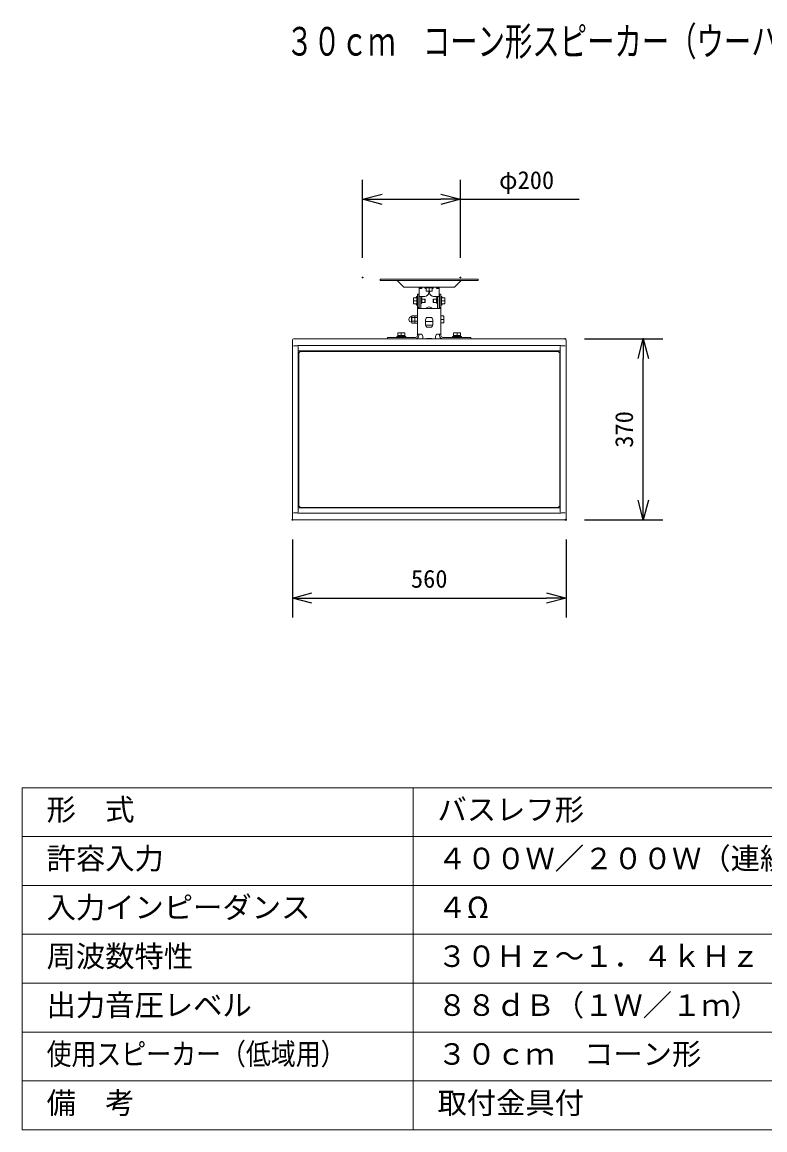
# Model space of a CAD drawing. Units: millimetres, scale not verified. Extents: x -63 to 62, y -56 to 57.
# Drawn here: x -62.5 to 13.5, y -56.5 to 56.8 of the extents above; entities that cross this region are included whole.
import ezdxf
from ezdxf.enums import TextEntityAlignment as Align

# ---------------------------------------------------------------- set-up
doc = ezdxf.new("R2010")
doc.units = ezdxf.units.MM
doc.header["$LTSCALE"] = 0.125
doc.header["$PDMODE"] = 32
doc.header["$PDSIZE"] = 0.0625
for name, color, linetype, lineweight in [('0-0_0', 7, 'Continuous', 25), ('0-1_WAKU', 1, 'Continuous', 18), ('0-4_GAIKEI', 1, 'Continuous', 18), ('0-5_SUNPO', 7, 'Continuous', 25)]:
    doc.layers.add(name, color=color, linetype=linetype, lineweight=lineweight)
doc.layers.add('0-2_MOJI1', color=7, linetype='Continuous')
doc.layers.add('0-6_DEFPOINTS', color=7, linetype='Continuous')
doc.styles.add('ＭＳ ゴシック', font='')
doc.styles.get('ＭＳ ゴシック').set_extended_font_data('MS Gothic')

# ---------------------------------------------------------------- blocks, each defined once
blk = doc.blocks.new('_OPEN30')
at = {"layer": '0-0_0'}
blk.add_line((0, 0), (-1, 0), dxfattribs=at)
blk.add_lwpolyline([(-1, 0.26795), (0, 0), (-1, -0.26795)], dxfattribs=at)
blk = doc.blocks.new('D7')
at = {"layer": '0-5_SUNPO'}
for p, q in [((-32.9322, 33.9995), (-32.9322, 41.9995)), ((-22.9322, 33.9995), (-22.9322, 41.9995)), ((-30.9322, 39.9995), (-24.9322, 39.9995)), ((-22.9322, 39.9995), (-10.7655, 39.9995))]:
    blk.add_line(p, q, dxfattribs=at)
at = {"layer": '0-6_DEFPOINTS'}
for p in [(-22.9322, 39.9995), (-32.9322, 31.9995), (-22.9322, 31.9995)]:
    blk.add_point(p, dxfattribs=at)
at = {"layer": '0-5_SUNPO', "xscale": 2, "yscale": 2, "rotation": 180}
blk.add_blockref('_OPEN30', (-32.9322, 39.9995), dxfattribs=at)
at = {"layer": '0-5_SUNPO', "xscale": 2, "yscale": 2}
blk.add_blockref('_OPEN30', (-22.9322, 39.9995), dxfattribs=at)
at = {"layer": '0-5_SUNPO', "style": 'ＭＳ ゴシック'}
blk.add_text('φ200', height=1.833, dxfattribs=at).set_placement((-18.9738, 40.4995), align=Align.BOTTOM_LEFT)
blk = doc.blocks.new('D6')
at = {"layer": '0-5_SUNPO'}
for p, q in [((-40.1139, 5.2152), (-40.1139, -2.7848)), ((-12.1141, 5.2152), (-12.1141, -2.7848)), ((-38.1139, -0.7848), (-14.1141, -0.7848))]:
    blk.add_line(p, q, dxfattribs=at)
at = {"layer": '0-6_DEFPOINTS'}
for p in [(-40.1139, 7.2152), (-12.1141, 7.2152), (-12.1141, -0.7848)]:
    blk.add_point(p, dxfattribs=at)
at = {"layer": '0-5_SUNPO', "xscale": 2, "yscale": 2, "rotation": 180}
blk.add_blockref('_OPEN30', (-40.1139, -0.7848), dxfattribs=at)
at = {"layer": '0-5_SUNPO', "xscale": 2, "yscale": 2}
blk.add_blockref('_OPEN30', (-12.1141, -0.7848), dxfattribs=at)
at = {"layer": '0-5_SUNPO', "style": 'ＭＳ ゴシック'}
blk.add_text('560', height=1.833, dxfattribs=at).set_placement((-27.989, -0.2848), align=Align.BOTTOM_LEFT)
blk = doc.blocks.new('D5')
at = {"layer": '0-5_SUNPO'}
for p, q in [((-10.2139, 25.7152), (-2.2139, 25.7152)), ((-4.2139, 9.2152), (-4.2139, 23.7152)), ((-10.2139, 7.2152), (-2.2139, 7.2152))]:
    blk.add_line(p, q, dxfattribs=at)
at = {"layer": '0-6_DEFPOINTS'}
for p in [(-12.2139, 25.7152), (-4.2139, 25.7152), (-12.2139, 7.2152)]:
    blk.add_point(p, dxfattribs=at)
at = {"layer": '0-5_SUNPO', "xscale": 2, "yscale": 2}
for p, rotation in [((-4.2139, 25.7152), 90), ((-4.2139, 7.2152), 270)]:
    blk.add_blockref('_OPEN30', p, dxfattribs=dict(at, rotation=rotation))
at = {"layer": '0-5_SUNPO', "style": 'ＭＳ ゴシック'}
blk.add_text('370', height=1.833, rotation=90, dxfattribs=at).set_placement((-4.7139, 14.5902), align=Align.BOTTOM_LEFT)

msp = doc.modelspace()

# ---------------------------------------------------------------- linework, layer by layer
at = {"layer": '0-1_WAKU', "color": 4}
for p, q in [((-62.5046, -21.4908), (-62.5046, -56.4908)), ((62.4954, -21.4908), (-62.5046, -21.4908)), ((-22.5046, -56.4908), (-22.5046, -21.4908)), ((-62.5046, -56.4908), (62.4954, -56.4908))]:
    msp.add_line(p, q, dxfattribs=at)
at = {"layer": '0-1_WAKU'}
for p, q in [((-62.5046, -26.4908), (62.4954, -26.4908)), ((-62.5046, -31.4908), (62.4954, -31.4908)), ((-62.5046, -36.4908), (62.4954, -36.4908)), ((-62.5046, -41.4908), (62.4954, -41.4908)), ((-62.5046, -46.4908), (62.4954, -46.4908)), ((-62.5046, -51.4908), (62.4954, -51.4908))]:
    msp.add_line(p, q, dxfattribs=at)
at = {"layer": '0-4_GAIKEI', "color": 7}
for p, q in [((-25.8564, 30.54), (-25.8564, 30.38)), ((-15.8564, 30.54), (-25.8564, 30.54)), ((-15.8564, 30.38), (-25.8564, 30.38)), ((-23.4883, 29.7369), (-24.1314, 30.38)), ((-18.3377, 29.69), (-23.3752, 29.69)), ((-21.8664, 29.5606), (-21.8664, 29.65)), ((-21.8664, 27.5102), (-21.8664, 29.56)), ((-21.8663, 29.56), (-21.6564, 29.56)), ((-21.5564, 29.66), (-21.5564, 29.69)), ((-20.1564, 29.69), (-20.1564, 29.66)), ((-20.0564, 29.56), (-19.8466, 29.56)), ((-19.8464, 29.65), (-19.8464, 29.5606)), ((-19.8464, 27.5102), (-19.8464, 29.56)), ((-18.2246, 29.7369), (-17.5814, 30.38)), ((-17.4195, 30.3768), (-17.5847, 30.3768)), ((-17.4329, 30.38), (-17.4329, 30.3768)), ((-17.4195, 30.38), (-17.4195, 30.3768)), ((-15.8564, 30.54), (-15.8564, 30.38)), ((-22.0664, 24.77), (-22.0664, 28.985)), ((-22.0664, 28.985), (-21.9064, 28.985)), ((-21.9064, 28.985), (-21.9064, 27.5434)), ((-21.8621, 28.76), (-21.3064, 28.76)), ((-21.7064, 27.51), (-21.7064, 28.7507)), ((-20.9064, 29.29), (-20.9064, 29.16)), ((-20.8064, 29.29), (-20.8064, 29.16)), ((-20.4064, 28.76), (-19.8508, 28.76)), ((-20.0064, 27.51), (-20.0064, 28.7507)), ((-19.8064, 27.5434), (-19.8064, 28.985)), ((-19.8064, 28.985), (-19.6464, 28.985)), ((-19.6464, 24.77), (-19.6464, 28.985)), ((-22.0522, 27.51), (-19.6607, 27.51)), ((-34.8461, 6.0084), (-34.8461, 24.31)), ((-34.7461, 24.41), (-6.9461, 24.41)), ((-25.1064, 24.41), (-25.1064, 24.57)), ((-25.1064, 24.57), (-22.2664, 24.57)), ((-21.7564, 24.91), (-22.0616, 24.91)), ((-21.5064, 24.66), (-21.5064, 24.41)), ((-20.2064, 24.66), (-20.2064, 24.41)), ((-19.6513, 24.91), (-19.9564, 24.91)), ((-19.4464, 24.57), (-16.6064, 24.57)), ((-16.6064, 24.57), (-16.6064, 24.41)), ((-6.8461, 24.31), (-6.8461, 6.0084)), ((-34.7461, 5.9084), (-6.9461, 5.9084))]:
    msp.add_line(p, q, dxfattribs=at)
at = {"layer": '0-4_GAIKEI'}
for p, q in [((-21.9052, 29.67), (-21.9052, 29.69)), ((-21.9052, 29.67), (-21.5977, 29.67)), ((-21.8667, 29.66), (-21.7066, 29.66)), ((-21.7064, 29.65), (-21.7064, 29.56)), ((-21.5977, 29.67), (-21.5977, 29.69)), ((-21.2939, 29.69), (-21.2939, 29.64)), ((-21.2939, 29.64), (-21.1564, 29.53)), ((-20.4189, 29.64), (-21.2939, 29.64)), ((-21.1564, 29.5672), (-21.1564, 29.2921)), ((-20.8564, 29.5672), (-20.8564, 29.3082)), ((-20.4189, 29.64), (-20.5564, 29.53)), ((-20.5564, 29.2921), (-20.5564, 29.5672)), ((-20.4189, 29.69), (-20.4189, 29.64)), ((-20.1152, 29.67), (-20.1152, 29.69)), ((-20.1152, 29.67), (-19.8077, 29.67)), ((-20.0064, 29.56), (-20.0064, 29.65)), ((-20.0063, 29.66), (-19.8462, 29.66)), ((-19.8077, 29.67), (-19.8077, 29.69)), ((-22.4664, 28.0157), (-22.4664, 28.6044)), ((-22.1893, 28.61), (-22.4644, 28.61)), ((-22.1164, 28.7475), (-22.2264, 28.61)), ((-22.1164, 27.8725), (-22.1164, 28.7475)), ((-22.0664, 28.7475), (-22.1164, 28.7475)), ((-21.9064, 28.485), (-21.8664, 28.485)), ((-21.7059, 28.66), (-21.6564, 28.66)), ((-21.5914, 28.56), (-21.6314, 28.56)), ((-21.5914, 28.0601), (-21.5914, 28.56)), ((-21.5914, 28.485), (-21.2977, 28.485)), ((-21.2977, 28.485), (-21.2977, 28.135)), ((-21.2664, 28.4538), (-21.2977, 28.485)), ((-21.2664, 28.4538), (-21.2664, 28.1663)), ((-20.5621, 29.29), (-21.1508, 29.29)), ((-20.4464, 28.4538), (-20.4152, 28.485)), ((-20.4464, 28.1663), (-20.4464, 28.4538)), ((-20.4152, 28.135), (-20.4152, 28.485)), ((-20.1214, 28.485), (-20.4152, 28.485)), ((-20.1214, 28.0601), (-20.1214, 28.56)), ((-20.0814, 28.56), (-20.1214, 28.56)), ((-20.0564, 28.66), (-20.0069, 28.66)), ((-19.8064, 28.485), (-19.8464, 28.485)), ((-19.6464, 28.7475), (-19.5964, 28.7475)), ((-19.5964, 28.7475), (-19.5964, 27.8725)), ((-19.5964, 28.7475), (-19.4864, 28.61)), ((-19.5236, 28.61), (-19.2485, 28.61)), ((-19.2464, 28.6044), (-19.2464, 28.0157)), ((-22.4644, 28.01), (-22.1893, 28.01)), ((-22.1893, 28.31), (-22.4482, 28.31)), ((-22.1164, 27.8725), (-22.2264, 28.01)), ((-22.0664, 27.8725), (-22.1164, 27.8725)), ((-21.9064, 27.6263), (-22.0664, 27.6263)), ((-21.9064, 28.135), (-21.8664, 28.135)), ((-21.5914, 28.06), (-21.6314, 28.06)), ((-21.5914, 28.135), (-21.2977, 28.135)), ((-21.2664, 28.1663), (-21.2977, 28.1351)), ((-20.4464, 28.1663), (-20.4152, 28.1351)), ((-20.1214, 28.135), (-20.4152, 28.135)), ((-20.0814, 28.06), (-20.1214, 28.06)), ((-19.8064, 28.135), (-19.8464, 28.135)), ((-19.6464, 27.6263), (-19.8064, 27.6263)), ((-19.6464, 27.8725), (-19.5964, 27.8725)), ((-19.5964, 27.8725), (-19.4864, 28.01)), ((-19.5236, 28.31), (-19.2646, 28.31)), ((-19.5236, 28.01), (-19.2485, 28.01)), ((-22.6539, 26.1225), (-22.6539, 26.6975)), ((-22.6539, 26.6975), (-22.6414, 26.6975)), ((-22.6539, 26.1225), (-22.6414, 26.1225)), ((-22.6414, 26.7353), (-22.6232, 26.7853)), ((-22.6414, 26.0848), (-22.6414, 26.7353)), ((-22.6414, 26.0848), (-22.6232, 26.0348)), ((-22.3346, 26.7853), (-22.6232, 26.7853)), ((-22.3346, 26.5977), (-22.6232, 26.5977)), ((-22.3346, 26.2224), (-22.6232, 26.2224)), ((-22.3346, 26.7853), (-22.3164, 26.7353)), ((-22.3346, 26.0348), (-22.3164, 26.0848)), ((-22.2981, 26.7853), (-22.3164, 26.7353)), ((-22.3164, 26.0848), (-22.3164, 26.7353)), ((-22.2981, 26.0348), (-22.3164, 26.0848)), ((-22.2981, 26.7853), (-22.0847, 26.7853)), ((-22.2981, 26.5977), (-22.0847, 26.5977)), ((-22.2981, 26.2224), (-22.0847, 26.2224)), ((-22.0664, 26.735), (-22.0847, 26.7853)), ((-22.0664, 26.085), (-22.0847, 26.0348)), ((-21.2314, 26.36), (-21.2314, 25.86)), ((-20.4814, 26.21), (-21.2314, 26.21)), ((-20.7314, 26.61), (-20.9814, 26.61)), ((-20.4814, 25.86), (-20.4814, 26.36)), ((-19.6464, 26.76), (-19.3464, 26.76)), ((-19.6464, 26.41), (-19.3646, 26.41)), ((-19.3464, 26.76), (-19.3464, 26.06)), ((-24.0564, 24.75), (-24.0564, 25.05)), ((-24.0564, 25.05), (-23.3564, 25.05)), ((-23.7064, 24.75), (-23.7064, 25.0319)), ((-23.3564, 24.75), (-23.3564, 25.05)), ((-22.3346, 26.0348), (-22.6232, 26.0348)), ((-22.2981, 26.0348), (-22.0847, 26.0348)), ((-20.487, 25.81), (-21.2258, 25.81)), ((-20.9814, 25.61), (-20.7314, 25.61)), ((-19.6464, 26.06), (-19.3464, 26.06)), ((-18.3564, 24.75), (-18.3564, 25.05)), ((-18.3564, 25.05), (-17.6564, 25.05)), ((-18.0064, 24.75), (-18.0064, 25.0319)), ((-17.6564, 24.75), (-17.6564, 25.05)), ((-24.1564, 24.65), (-24.1564, 24.57)), ((-24.1564, 24.65), (-23.2564, 24.65)), ((-24.0689, 24.75), (-24.0689, 24.65)), ((-24.0689, 24.75), (-23.3439, 24.75)), ((-23.3439, 24.75), (-23.3439, 24.65)), ((-23.2564, 24.65), (-23.2564, 24.57)), ((-21.9064, 24.77), (-21.9064, 24.8967)), ((-20.6314, 24.46), (-21.0814, 24.46)), ((-19.8064, 24.77), (-19.8064, 24.8967)), ((-18.4564, 24.65), (-18.4564, 24.57)), ((-18.4564, 24.65), (-17.5564, 24.65)), ((-18.3689, 24.75), (-18.3689, 24.65)), ((-18.3689, 24.75), (-17.6439, 24.75)), ((-17.6439, 24.75), (-17.6439, 24.65)), ((-17.5564, 24.65), (-17.5564, 24.57)), ((-34.7461, 23.7086), (-34.2961, 23.7086)), ((-34.2961, 23.7274), (-7.3961, 23.7274)), ((-34.2461, 23.6306), (-34.2461, 6.6879)), ((-7.4461, 23.1842), (-34.2461, 23.1842)), ((-34.1961, 7.2842), (-34.1961, 23.0342)), ((-34.1961, 23.0342), (-34.1361, 23.0342)), ((-34.0961, 23.0742), (-34.0961, 23.1342)), ((-34.0961, 23.1342), (-7.5961, 23.1342)), ((-7.5961, 23.0742), (-7.5961, 23.1342)), ((-7.5561, 23.0342), (-7.4961, 23.0342)), ((-7.4961, 23.0342), (-7.4961, 7.2842)), ((-7.4461, 6.6879), (-7.4461, 23.6306)), ((-7.3961, 23.7086), (-6.9461, 23.7086)), ((-7.4461, 21.2592), (-7.4961, 21.2592)), ((-7.4461, 21.0592), (-7.4961, 21.0592)), ((-7.4461, 9.2592), (-7.4961, 9.2592)), ((-7.4461, 9.0592), (-7.4961, 9.0592)), ((-7.4461, 7.1342), (-34.2461, 7.1342)), ((-34.1361, 7.2842), (-34.1961, 7.2842)), ((-34.0961, 7.1842), (-34.0961, 7.2442)), ((-34.0961, 7.1842), (-7.5961, 7.1842)), ((-7.5961, 7.1842), (-7.5961, 7.2442)), ((-7.4961, 7.2842), (-7.5561, 7.2842)), ((-34.7461, 6.6099), (-34.2961, 6.6099)), ((-7.3961, 6.591), (-34.2961, 6.591)), ((-7.3961, 6.6099), (-6.9461, 6.6099))]:
    msp.add_line(p, q, dxfattribs=at)
at = {"layer": '0-4_GAIKEI', "color": 7}
for points in [[(-21.8663, 29.56), (-21.8664, 29.5602), (-21.8664, 29.5606)], [(-19.8464, 29.5606), (-19.8465, 29.5602), (-19.8466, 29.56)]]:
    msp.add_lwpolyline(points, dxfattribs=at)
for centre, radius, start, end in [((-23.3752, 29.85), 0.16, 225, 270), ((-21.6564, 29.66), 0.1, 270, 0), ((-20.0564, 29.66), 0.1, 180, 270), ((-18.3377, 29.85), 0.16, 270, 315), ((-21.3064, 29.16), 0.4, 270, 0), ((-20.4064, 29.16), 0.4, 180, 270), ((-34.7461, 24.31), 0.1, 90, 180), ((-22.2664, 24.77), 0.2, 270, 0), ((-21.7564, 24.66), 0.25, 0, 90), ((-19.9564, 24.66), 0.25, 90, 180), ((-19.4464, 24.77), 0.2, 180, 270), ((-6.9461, 24.31), 0.1, 0, 90), ((-34.7461, 6.0084), 0.1, 180, 270), ((-6.9461, 6.0084), 0.1, 270, 0)]:
    msp.add_arc(centre, radius, start, end, dxfattribs=at)
at = {"layer": '0-4_GAIKEI'}
for centre, radius, start, end in [((-22.0664, 29.65), 0.2, 0, 5.76158), ((-22.0664, 29.65), 0.36, 0, 3.19658), ((-19.6464, 29.65), 0.36, 176.80342, 180), ((-19.6464, 29.65), 0.2, 174.23842, 180), ((-21.6314, 28.635), 0.075, 180, 270), ((-21.6564, 28.76), 0.1, 270, 0), ((-20.0564, 28.76), 0.1, 180, 270), ((-20.0814, 28.635), 0.075, 270, 360), ((-21.6314, 27.985), 0.075, 90, 180), ((-20.8564, 27.31), 0.375, 32.30235, 147.69765), ((-20.0814, 27.985), 0.075, 0, 90), ((-22.6539, 26.41), 0.2875, 90, 270), ((-20.9814, 26.36), 0.25, 90, 180), ((-20.7314, 26.36), 0.25, 0, 90), ((-20.9814, 25.86), 0.25, 180, 270), ((-20.7314, 25.86), 0.25, 270, 0), ((-22.2664, 24.77), 0.36, 270, 0), ((-21.0814, 24.31), 0.15, 90, 138.13568), ((-20.6314, 24.31), 0.15, 41.86432, 90), ((-19.4464, 24.77), 0.36, 180, 270), ((-34.1361, 23.0742), 0.04, 270, 0), ((-7.5561, 23.0742), 0.04, 180, 270), ((-34.1361, 7.2442), 0.04, 0, 90), ((-7.5561, 7.2442), 0.04, 90, 180)]:
    msp.add_arc(centre, radius, start, end, dxfattribs=at)

# ---------------------------------------------------------------- block references
at = {"layer": '0-5_SUNPO'}
for name in ['D7', 'D5', 'D6']:
    msp.add_blockref(name, (5.2679, -1.3052), dxfattribs=at)

# ---------------------------------------------------------------- texts
at = {"layer": '0-2_MOJI1', "style": 'ＭＳ ゴシック'}
for s, height, width, p in [('３０ｃｍ\u3000コーン形スピーカー（ウーハー）（天井取付金具付）', 2.933, 0.7, (-35.5046, 52.5092)), ('使用スピーカー（低域用）', 2.199, 0.85, (-60.0046, -50.4908))]:
    msp.add_text(s, height=height, dxfattribs=dict(at, width=width)).set_placement(p, align=Align.BOTTOM_LEFT)
for s, p in [('形\u3000式', (-60.0046, -25.4908)), ('バスレフ形', (-20.0046, -25.4908)), ('許容入力', (-60.0046, -30.4908)), ('４００Ｗ／２００Ｗ（連続プログラム／ＲＭＳ）', (-20.0046, -30.4908)), ('入力インピーダンス', (-60.0046, -35.4908)), ('４Ω', (-20.0046, -35.4908)), ('周波数特性', (-60.0046, -40.4908)), ('３０Ｈｚ～１．４ｋＨｚ', (-20.0046, -40.4908)), ('出力音圧レベル', (-60.0046, -45.4908)), ('８８ｄＢ（１Ｗ／１ｍ）', (-20.0046, -45.4908)), ('３０ｃｍ\u3000コーン形', (-20.0046, -50.4908)), ('備\u3000考', (-60.0046, -55.4908)), ('取付金具付', (-20.0046, -55.4908))]:
    msp.add_text(s, height=2.199, dxfattribs=at).set_placement(p, align=Align.BOTTOM_LEFT)

doc.saveas('drawing.dxf')
